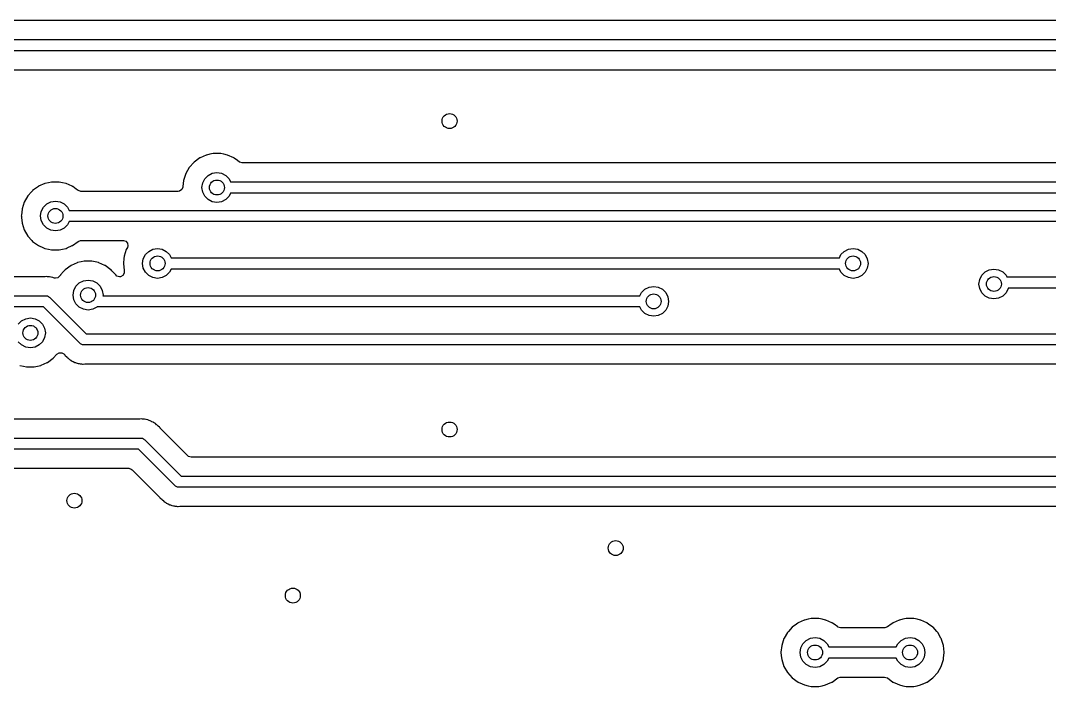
# Model space of a CAD drawing. Extents: x 51 to 243, y -135 to -54.
# Drawn here: x 106 to 133.52, y -92.6 to -74.78 of the extents above; entities that cross this region are included whole.
import ezdxf

# ---------------------------------------------------------------- set-up
doc = ezdxf.new("R2010")
doc.units = 0
doc.layers.add('BLACK', color=7, linetype='CONTINUOUS')

msp = doc.modelspace()

# ---------------------------------------------------------------- linework, layer by layer
at = {"layer": 'BLACK', "linetype": 'CONTINUOUS'}
for p, q in [((134.214, -74.7795), (97.7082, -74.7795)), ((97.395, -75.288), (170.449, -75.288)), ((170.511, -75.588), (97.395, -75.588)), ((97.7082, -76.0965), (170.429, -76.0965)), ((110.964, -78.3819), (110.801, -78.4542)), ((110.97, -78.3792), (110.964, -78.3819)), ((110.964, -78.3819), (110.964, -78.3819)), ((111.063, -78.3594), (110.97, -78.3792)), ((111.15, -78.3409), (111.063, -78.3594)), ((111.157, -78.3395), (111.15, -78.3409)), ((111.15, -78.3409), (111.15, -78.3409)), ((111.347, -78.3395), (111.157, -78.3395)), ((111.354, -78.3409), (111.347, -78.3395)), ((111.441, -78.3594), (111.354, -78.3409)), ((111.354, -78.3409), (111.354, -78.3409)), ((111.534, -78.3792), (111.441, -78.3594)), ((111.54, -78.3819), (111.534, -78.3792)), ((111.703, -78.4542), (111.54, -78.3819)), ((111.54, -78.3819), (111.54, -78.3819)), ((110.513, -78.7111), (110.417, -78.8764)), ((110.641, -78.5691), (110.513, -78.7111)), ((110.795, -78.4569), (110.641, -78.5691)), ((110.801, -78.4542), (110.795, -78.4569)), ((110.801, -78.4542), (110.801, -78.4542)), ((111.709, -78.4569), (111.703, -78.4542)), ((111.703, -78.4542), (111.703, -78.4542)), ((111.714, -78.4608), (111.709, -78.4569)), ((111.804, -78.5259), (111.714, -78.4608)), ((111.714, -78.4608), (111.714, -78.4608)), ((111.858, -78.5653), (111.804, -78.5259)), ((111.858, -78.5654), (111.858, -78.5653)), ((111.864, -78.5695), (111.858, -78.5654)), ((111.932, -78.5895), (111.864, -78.5695)), ((142.472, -78.5895), (111.932, -78.5895)), ((110.417, -78.8764), (110.358, -79.0581)), ((110.928, -79.0129), (111.017, -78.9244)), ((111.017, -78.9244), (111.128, -78.8676)), ((111.128, -78.8676), (111.252, -78.848)), ((111.252, -78.848), (111.376, -78.8676)), ((111.376, -78.8676), (111.487, -78.9244)), ((111.487, -78.9244), (111.576, -79.0129)), ((106.477, -79.2189), (106.323, -79.3311)), ((106.483, -79.2162), (106.477, -79.2189)), ((106.646, -79.1439), (106.483, -79.2162)), ((106.483, -79.2162), (106.483, -79.2162)), ((106.652, -79.1412), (106.646, -79.1439)), ((106.646, -79.1439), (106.646, -79.1439)), ((106.745, -79.1214), (106.652, -79.1412)), ((106.832, -79.1029), (106.745, -79.1214)), ((106.839, -79.1015), (106.832, -79.1029)), ((106.832, -79.1029), (106.832, -79.1029)), ((107.029, -79.1015), (106.839, -79.1015)), ((107.036, -79.1029), (107.029, -79.1015)), ((107.123, -79.1214), (107.036, -79.1029)), ((107.036, -79.1029), (107.036, -79.1029)), ((107.216, -79.1412), (107.123, -79.1214)), ((107.222, -79.1439), (107.216, -79.1412)), ((107.385, -79.2162), (107.222, -79.1439)), ((107.222, -79.1439), (107.222, -79.1439)), ((107.391, -79.2189), (107.385, -79.2162)), ((107.385, -79.2162), (107.385, -79.2162)), ((107.396, -79.2228), (107.391, -79.2189)), ((107.488, -79.2896), (107.396, -79.2228)), ((107.396, -79.2228), (107.396, -79.2228)), ((110.339, -79.2387), (110.312, -79.3043)), ((110.341, -79.2228), (110.339, -79.2387)), ((110.358, -79.0581), (110.341, -79.2228)), ((110.852, -79.248), (110.872, -79.1244)), ((110.872, -79.3716), (110.852, -79.248)), ((110.872, -79.1244), (110.928, -79.0129)), ((111.576, -79.0129), (111.619, -79.098)), ((111.619, -79.098), (218.124, -79.098)), ((106.195, -79.4731), (106.099, -79.6384)), ((106.296, -79.3611), (106.195, -79.4731)), ((106.318, -79.336), (106.296, -79.3611)), ((106.323, -79.3311), (106.318, -79.336)), ((106.318, -79.336), (106.318, -79.336)), ((107.54, -79.3273), (107.488, -79.2896)), ((107.54, -79.3274), (107.54, -79.3273)), ((107.546, -79.3315), (107.54, -79.3274)), ((107.614, -79.3515), (107.546, -79.3315)), ((110.214, -79.3515), (107.614, -79.3515)), ((110.254, -79.345), (110.214, -79.3515)), ((110.312, -79.3043), (110.254, -79.345)), ((110.928, -79.4831), (110.872, -79.3716)), ((111.017, -79.5716), (110.928, -79.4831)), ((111.576, -79.4831), (111.487, -79.5716)), ((111.619, -79.398), (111.576, -79.4831)), ((218.186, -79.398), (111.619, -79.398)), ((106.099, -79.6384), (106.04, -79.8201)), ((106.554, -79.8864), (106.61, -79.7749)), ((106.61, -79.7749), (106.699, -79.6864)), ((106.699, -79.6864), (106.81, -79.6296)), ((106.81, -79.6296), (106.934, -79.61)), ((106.934, -79.61), (107.058, -79.6296)), ((107.058, -79.6296), (107.169, -79.6864)), ((107.169, -79.6864), (107.258, -79.7749)), ((107.258, -79.7749), (107.301, -79.86)), ((111.128, -79.6284), (111.017, -79.5716)), ((111.252, -79.648), (111.128, -79.6284)), ((111.376, -79.6284), (111.252, -79.648)), ((111.487, -79.5716), (111.376, -79.6284)), ((106.023, -79.9885), (106.02, -80.01)), ((106.02, -80.01), (106.021, -80.0166)), ((106.021, -80.0166), (106.024, -80.0468)), ((106.04, -79.8266), (106.023, -79.9885)), ((106.024, -80.0468), (106.04, -80.1999)), ((106.04, -79.8201), (106.04, -79.8266)), ((106.04, -79.8266), (106.04, -79.8266)), ((106.534, -80.01), (106.554, -79.8864)), ((106.554, -80.1336), (106.534, -80.01)), ((107.301, -79.86), (202.692, -79.86)), ((106.04, -80.1999), (106.099, -80.3816)), ((106.61, -80.2451), (106.554, -80.1336)), ((106.699, -80.3336), (106.61, -80.2451)), ((106.81, -80.3904), (106.699, -80.3336)), ((107.169, -80.3336), (107.058, -80.3904)), ((107.258, -80.2451), (107.169, -80.3336)), ((107.301, -80.16), (107.258, -80.2451)), ((202.63, -80.16), (107.301, -80.16)), ((106.099, -80.3816), (106.195, -80.5469)), ((106.195, -80.5469), (106.199, -80.5519)), ((106.199, -80.5519), (106.199, -80.5519)), ((106.199, -80.5519), (106.3, -80.6634)), ((106.934, -80.41), (106.81, -80.3904)), ((107.058, -80.3904), (106.934, -80.41)), ((106.3, -80.6634), (106.323, -80.6889)), ((106.323, -80.6889), (106.477, -80.8011)), ((106.477, -80.8011), (106.483, -80.8038)), ((106.483, -80.8038), (106.483, -80.8038)), ((106.483, -80.8038), (106.617, -80.8635)), ((106.617, -80.8635), (106.652, -80.8788)), ((106.652, -80.8788), (106.745, -80.8986)), ((106.745, -80.8986), (106.832, -80.9171)), ((107.036, -80.9171), (107.123, -80.8986)), ((107.123, -80.8986), (107.216, -80.8788)), ((107.216, -80.8788), (107.251, -80.8635)), ((107.251, -80.8635), (107.385, -80.8038)), ((107.385, -80.8038), (107.391, -80.8011)), ((107.385, -80.8038), (107.385, -80.8038)), ((107.391, -80.8011), (107.54, -80.6926)), ((107.54, -80.6926), (107.607, -80.6687)), ((107.607, -80.6687), (107.614, -80.6685)), ((107.614, -80.6685), (108.75, -80.6685)), ((108.75, -80.6685), (108.818, -80.6885)), ((108.829, -80.9084), (108.77, -81.0901)), ((108.818, -80.6885), (108.864, -80.7422)), ((108.859, -80.8575), (108.829, -80.9084)), ((108.874, -80.8124), (108.859, -80.8575)), ((108.864, -80.7422), (108.874, -80.8124)), ((109.429, -80.9564), (109.54, -80.8996)), ((109.54, -80.8996), (109.664, -80.88)), ((109.664, -80.88), (109.788, -80.8996)), ((109.788, -80.8996), (109.899, -80.9564)), ((128.035, -80.9564), (128.146, -80.8996)), ((128.146, -80.8996), (128.27, -80.88)), ((128.27, -80.88), (128.394, -80.8996)), ((128.394, -80.8996), (128.505, -80.9564)), ((106.832, -80.9171), (106.832, -80.9171)), ((106.832, -80.9171), (106.839, -80.9185)), ((106.839, -80.9185), (107.029, -80.9185)), ((107.029, -80.9185), (107.036, -80.9171)), ((107.036, -80.9171), (107.036, -80.9171)), ((108.765, -81.1405), (108.75, -81.28)), ((108.77, -81.0966), (108.765, -81.1405)), ((108.77, -81.0901), (108.77, -81.0966)), ((108.77, -81.0966), (108.77, -81.0966)), ((109.264, -81.28), (109.284, -81.1564)), ((109.284, -81.1564), (109.34, -81.0449)), ((109.34, -81.0449), (109.429, -80.9564)), ((109.899, -80.9564), (109.988, -81.0449)), ((109.988, -81.0449), (110.031, -81.13)), ((110.031, -81.13), (127.903, -81.13)), ((127.903, -81.13), (127.946, -81.0449)), ((127.946, -81.0449), (128.035, -80.9564)), ((128.505, -80.9564), (128.594, -81.0449)), ((128.594, -81.0449), (128.65, -81.1564)), ((128.65, -81.1564), (128.67, -81.28)), ((107.191, -81.4527), (107.149, -81.4995)), ((107.195, -81.4478), (107.191, -81.4527)), ((107.191, -81.4527), (107.191, -81.4527)), ((107.35, -81.3356), (107.195, -81.4478)), ((107.356, -81.3329), (107.35, -81.3356)), ((107.518, -81.2606), (107.356, -81.3329)), ((107.356, -81.3329), (107.356, -81.3329)), ((107.524, -81.2579), (107.518, -81.2606)), ((107.518, -81.2606), (107.518, -81.2606)), ((107.618, -81.238), (107.524, -81.2579)), ((107.705, -81.2196), (107.618, -81.238)), ((107.711, -81.2182), (107.705, -81.2196)), ((107.705, -81.2196), (107.705, -81.2196)), ((107.902, -81.2182), (107.711, -81.2182)), ((107.908, -81.2196), (107.902, -81.2182)), ((107.995, -81.238), (107.908, -81.2196)), ((107.908, -81.2196), (107.908, -81.2196)), ((108.089, -81.2579), (107.995, -81.238)), ((108.095, -81.2606), (108.089, -81.2579)), ((108.257, -81.3329), (108.095, -81.2606)), ((108.095, -81.2606), (108.095, -81.2606)), ((108.263, -81.3356), (108.257, -81.3329)), ((108.257, -81.3329), (108.257, -81.3329)), ((108.418, -81.4478), (108.263, -81.3356)), ((108.422, -81.4527), (108.418, -81.4478)), ((108.443, -81.4762), (108.422, -81.4527)), ((108.422, -81.4527), (108.422, -81.4527)), ((108.75, -81.28), (108.751, -81.2866)), ((108.751, -81.2866), (108.769, -81.4594)), ((108.769, -81.4594), (108.77, -81.4699)), ((109.284, -81.4036), (109.264, -81.28)), ((109.34, -81.5151), (109.284, -81.4036)), ((110.031, -81.43), (109.988, -81.5151)), ((127.903, -81.43), (110.031, -81.43)), ((127.946, -81.5151), (127.903, -81.43)), ((128.65, -81.4036), (128.594, -81.5151)), ((128.67, -81.28), (128.65, -81.4036)), ((131.802, -81.5074), (131.913, -81.4505)), ((131.913, -81.4505), (132.037, -81.431)), ((132.037, -81.431), (132.161, -81.4505)), ((132.161, -81.4505), (132.272, -81.5074)), ((106.643, -81.6375), (98.6341, -81.6375)), ((106.655, -81.6369), (106.643, -81.6375)), ((106.701, -81.6326), (106.655, -81.6369)), ((106.72, -81.6357), (106.701, -81.6326)), ((106.722, -81.6359), (106.72, -81.6357)), ((106.742, -81.6375), (106.722, -81.6359)), ((106.763, -81.6375), (106.742, -81.6375)), ((106.774, -81.6402), (106.763, -81.6375)), ((106.808, -81.649), (106.774, -81.6402)), ((106.82, -81.6514), (106.808, -81.649)), ((106.865, -81.6586), (106.82, -81.6514)), ((106.885, -81.6671), (106.865, -81.6586)), ((106.904, -81.6735), (106.885, -81.6671)), ((106.912, -81.6756), (106.904, -81.6735)), ((106.931, -81.679), (106.912, -81.6756)), ((107.001, -81.6655), (106.931, -81.679)), ((107.052, -81.6165), (107.001, -81.6655)), ((107.064, -81.5955), (107.052, -81.6165)), ((107.067, -81.5897), (107.064, -81.5955)), ((107.149, -81.4995), (107.067, -81.5897)), ((107.683, -81.7463), (107.807, -81.7267)), ((107.807, -81.7267), (107.93, -81.7463)), ((108.546, -81.5897), (108.443, -81.4762)), ((108.575, -81.6175), (108.546, -81.5895)), ((108.546, -81.5895), (108.546, -81.5897)), ((108.644, -81.6375), (108.575, -81.6175)), ((108.651, -81.6375), (108.644, -81.6375)), ((108.673, -81.6357), (108.651, -81.6375)), ((108.737, -81.6043), (108.673, -81.6357)), ((108.773, -81.5435), (108.737, -81.6043)), ((108.77, -81.4699), (108.772, -81.4762)), ((108.772, -81.4762), (108.774, -81.4827)), ((108.774, -81.4827), (108.772, -81.4831)), ((108.772, -81.4831), (108.773, -81.5435)), ((109.429, -81.6036), (109.34, -81.5151)), ((109.54, -81.6604), (109.429, -81.6036)), ((109.664, -81.68), (109.54, -81.6604)), ((109.788, -81.6604), (109.664, -81.68)), ((109.899, -81.6036), (109.788, -81.6604)), ((109.988, -81.5151), (109.899, -81.6036)), ((128.035, -81.6036), (127.946, -81.5151)), ((128.146, -81.6604), (128.035, -81.6036)), ((128.27, -81.68), (128.146, -81.6604)), ((128.394, -81.6604), (128.27, -81.68)), ((128.505, -81.6036), (128.394, -81.6604)), ((128.594, -81.5151), (128.505, -81.6036)), ((131.637, -81.831), (131.657, -81.7074)), ((131.657, -81.7074), (131.713, -81.5959)), ((131.713, -81.5959), (131.802, -81.5074)), ((132.272, -81.5074), (132.361, -81.5959)), ((132.361, -81.5959), (132.382, -81.638)), ((132.382, -81.638), (142.381, -81.638)), ((107.407, -82.1267), (107.426, -82.0031)), ((107.426, -82.0031), (107.483, -81.8916)), ((107.483, -81.8916), (107.571, -81.8031)), ((107.571, -81.8031), (107.683, -81.7463)), ((107.93, -81.7463), (108.042, -81.8031)), ((108.042, -81.8031), (108.13, -81.8916)), ((108.13, -81.8916), (108.187, -82.0031)), ((108.187, -82.0031), (108.207, -82.1267)), ((122.612, -82.0609), (122.701, -81.9724)), ((122.701, -81.9724), (122.812, -81.9156)), ((122.812, -81.9156), (122.936, -81.896)), ((122.936, -81.896), (123.06, -81.9156)), ((123.06, -81.9156), (123.171, -81.9724)), ((123.171, -81.9724), (123.26, -82.0609)), ((131.657, -81.9546), (131.637, -81.831)), ((131.713, -82.0661), (131.657, -81.9546)), ((132.417, -81.9546), (132.361, -82.0661)), ((132.42, -81.938), (132.417, -81.9546)), ((142.381, -81.938), (132.42, -81.938)), ((98.552, -82.146), (106.68, -82.146)), ((106.68, -82.146), (106.699, -82.1511)), ((106.699, -82.1511), (106.719, -82.1511)), ((106.719, -82.1511), (106.736, -82.161)), ((106.736, -82.161), (106.755, -82.1661)), ((106.755, -82.1661), (106.769, -82.1801)), ((106.769, -82.1801), (106.786, -82.1899)), ((106.786, -82.1899), (107.758, -83.162)), ((107.426, -82.2503), (107.407, -82.1267)), ((107.483, -82.3618), (107.426, -82.2503)), ((108.207, -82.1267), (108.203, -82.146)), ((108.203, -82.146), (122.569, -82.146)), ((122.569, -82.146), (122.612, -82.0609)), ((123.26, -82.0609), (123.316, -82.1724)), ((123.316, -82.1724), (123.336, -82.296)), ((131.802, -82.1546), (131.713, -82.0661)), ((131.913, -82.2114), (131.802, -82.1546)), ((132.037, -82.231), (131.913, -82.2114)), ((132.161, -82.2114), (132.037, -82.231)), ((132.272, -82.1546), (132.161, -82.2114)), ((132.361, -82.0661), (132.272, -82.1546)), ((106.618, -82.446), (98.6141, -82.446)), ((107.59, -83.4181), (106.618, -82.446)), ((107.571, -82.4503), (107.483, -82.3618)), ((107.683, -82.5071), (107.571, -82.4503)), ((107.807, -82.5267), (107.683, -82.5071)), ((107.93, -82.5071), (107.807, -82.5267)), ((108.042, -82.4503), (107.93, -82.5071)), ((108.046, -82.446), (108.042, -82.4503)), ((122.569, -82.446), (108.046, -82.446)), ((122.612, -82.5311), (122.569, -82.446)), ((122.701, -82.6196), (122.612, -82.5311)), ((123.26, -82.5311), (123.171, -82.6196)), ((123.316, -82.4196), (123.26, -82.5311)), ((123.336, -82.296), (123.316, -82.4196)), ((105.94, -82.9041), (106.029, -82.8156)), ((106.029, -82.8156), (106.14, -82.7588)), ((106.14, -82.7588), (106.264, -82.7392)), ((106.264, -82.7392), (106.387, -82.7588)), ((106.387, -82.7588), (106.499, -82.8156)), ((106.499, -82.8156), (106.587, -82.9041)), ((122.812, -82.6764), (122.701, -82.6196)), ((122.936, -82.696), (122.812, -82.6764)), ((123.06, -82.6764), (122.936, -82.696)), ((123.171, -82.6196), (123.06, -82.6764)), ((106.587, -82.9041), (106.644, -83.0156)), ((106.644, -83.0156), (106.664, -83.1392)), ((106.029, -83.4628), (105.94, -83.3743)), ((106.587, -83.3743), (106.499, -83.4628)), ((106.644, -83.2628), (106.587, -83.3743)), ((106.664, -83.1392), (106.644, -83.2628)), ((107.758, -83.162), (152.795, -83.162)), ((106.14, -83.5196), (106.029, -83.4628)), ((106.264, -83.5392), (106.14, -83.5196)), ((106.387, -83.5196), (106.264, -83.5392)), ((106.499, -83.4628), (106.387, -83.5196)), ((107.607, -83.4279), (107.59, -83.4181)), ((107.621, -83.4419), (107.607, -83.4279)), ((107.64, -83.447), (107.621, -83.4419)), ((107.657, -83.4569), (107.64, -83.447)), ((107.677, -83.4569), (107.657, -83.4569)), ((107.696, -83.462), (107.677, -83.4569)), ((152.795, -83.462), (107.696, -83.462)), ((106.555, -84.0041), (106.714, -83.933)), ((106.714, -83.933), (106.72, -83.9303)), ((106.714, -83.933), (106.714, -83.933)), ((106.72, -83.9303), (106.875, -83.8181)), ((106.875, -83.8181), (106.974, -83.7084)), ((106.974, -83.7084), (107.034, -83.6712)), ((107.034, -83.6712), (107.105, -83.6725)), ((107.105, -83.6725), (107.156, -83.7036)), ((107.156, -83.7036), (107.172, -83.7196)), ((107.172, -83.7196), (107.18, -83.7284)), ((107.18, -83.7284), (107.185, -83.7351)), ((107.185, -83.7351), (107.19, -83.7405)), ((107.19, -83.7405), (107.19, -83.7405)), ((107.19, -83.7405), (107.236, -83.7836)), ((107.236, -83.7836), (107.239, -83.7864)), ((107.239, -83.7864), (107.26, -83.8069)), ((107.26, -83.8069), (107.263, -83.8096)), ((107.263, -83.8096), (107.272, -83.8174)), ((107.272, -83.8174), (107.306, -83.849)), ((107.306, -83.849), (107.313, -83.8528)), ((107.313, -83.8528), (107.313, -83.8528)), ((107.313, -83.8528), (107.325, -83.8593)), ((107.325, -83.8593), (107.341, -83.8702)), ((107.341, -83.8702), (107.349, -83.8759)), ((107.349, -83.8759), (107.358, -83.8833)), ((107.358, -83.8833), (107.365, -83.8865)), ((107.365, -83.8865), (107.365, -83.8865)), ((107.365, -83.8865), (107.401, -83.9017)), ((107.401, -83.9017), (107.411, -83.9069)), ((107.411, -83.9069), (107.452, -83.9291)), ((107.452, -83.9291), (107.472, -83.9345)), ((107.472, -83.9345), (107.491, -83.9409)), ((107.491, -83.9409), (107.511, -83.9494)), ((105.981, -84.008), (106.075, -84.0278)), ((106.075, -84.0278), (106.162, -84.0463)), ((106.162, -84.0463), (106.162, -84.0463)), ((106.162, -84.0463), (106.168, -84.0477)), ((106.168, -84.0477), (106.359, -84.0477)), ((106.359, -84.0477), (106.366, -84.0463)), ((106.366, -84.0463), (106.453, -84.0278)), ((106.366, -84.0463), (106.366, -84.0463)), ((106.453, -84.0278), (106.546, -84.008)), ((106.546, -84.008), (106.555, -84.0041)), ((107.511, -83.9494), (107.545, -83.9549)), ((107.545, -83.9549), (107.556, -83.9566)), ((107.556, -83.9566), (107.568, -83.959)), ((107.568, -83.959), (107.595, -83.9658)), ((107.595, -83.9658), (107.613, -83.9705)), ((107.613, -83.9705), (107.634, -83.9705)), ((107.634, -83.9705), (107.654, -83.9721)), ((107.654, -83.9721), (107.675, -83.9754)), ((107.675, -83.9754), (107.721, -83.9711)), ((107.721, -83.9711), (107.733, -83.9705)), ((107.733, -83.9705), (152.482, -83.9705)), ((109.183, -85.4475), (105.238, -85.4475)), ((109.195, -85.4469), (109.183, -85.4475)), ((109.241, -85.4426), (109.195, -85.4469)), ((109.262, -85.4459), (109.241, -85.4426)), ((109.282, -85.4475), (109.262, -85.4459)), ((109.303, -85.4475), (109.282, -85.4475)), ((109.314, -85.4502), (109.303, -85.4475)), ((109.348, -85.459), (109.314, -85.4502)), ((109.36, -85.4614), (109.348, -85.459)), ((109.405, -85.4686), (109.36, -85.4614)), ((109.425, -85.4771), (109.405, -85.4686)), ((109.444, -85.4835), (109.425, -85.4771)), ((109.464, -85.4889), (109.444, -85.4835)), ((109.471, -85.4927), (109.464, -85.4889)), ((109.505, -85.5111), (109.471, -85.4927)), ((109.471, -85.4927), (109.471, -85.4927)), ((109.515, -85.5163), (109.505, -85.5111)), ((109.551, -85.5315), (109.515, -85.5163)), ((109.558, -85.5347), (109.551, -85.5315)), ((109.551, -85.5315), (109.551, -85.5315)), ((109.564, -85.5396), (109.558, -85.5347)), ((109.575, -85.5478), (109.564, -85.5396)), ((109.591, -85.5587), (109.575, -85.5478)), ((109.603, -85.5652), (109.591, -85.5587)), ((109.61, -85.569), (109.603, -85.5652)), ((109.64, -85.5967), (109.61, -85.569)), ((109.644, -85.6006), (109.64, -85.5967)), ((109.653, -85.6084), (109.644, -85.6006)), ((109.656, -85.6111), (109.653, -85.6084)), ((109.677, -85.6316), (109.656, -85.6111)), ((109.68, -85.6344), (109.677, -85.6316)), ((109.714, -85.6665), (109.68, -85.6344)), ((109.731, -85.6829), (109.714, -85.6665)), ((109.736, -85.6896), (109.731, -85.6829)), ((109.744, -85.6984), (109.736, -85.6896)), ((109.736, -85.6896), (109.736, -85.6896)), ((110.472, -86.4266), (109.744, -85.6984)), ((105.156, -85.956), (109.22, -85.956)), ((109.22, -85.956), (109.239, -85.9611)), ((109.239, -85.9611), (109.259, -85.9611)), ((109.259, -85.9611), (109.276, -85.971)), ((109.276, -85.971), (109.295, -85.9761)), ((109.295, -85.9761), (109.309, -85.9901)), ((109.309, -85.9901), (109.326, -85.9999)), ((109.326, -85.9999), (110.298, -86.972)), ((109.158, -86.256), (105.218, -86.256)), ((110.13, -87.2281), (109.158, -86.256)), ((110.493, -86.4435), (110.472, -86.4266)), ((110.561, -86.4635), (110.493, -86.4435)), ((150.704, -86.4635), (110.561, -86.4635)), ((105.481, -86.7645), (108.895, -86.7645)), ((108.895, -86.7645), (108.963, -86.7845)), ((108.963, -86.7845), (108.984, -86.8014)), ((108.984, -86.8014), (109.712, -87.5296)), ((110.147, -87.2379), (110.13, -87.2281)), ((110.161, -87.2519), (110.147, -87.2379)), ((110.298, -86.972), (151.017, -86.972)), ((110.18, -87.257), (110.161, -87.2519)), ((110.197, -87.2669), (110.18, -87.257)), ((110.217, -87.2669), (110.197, -87.2669)), ((110.236, -87.272), (110.217, -87.2669)), ((151.017, -87.272), (110.236, -87.272)), ((109.712, -87.5296), (109.72, -87.5384)), ((109.72, -87.5384), (109.725, -87.5451)), ((109.725, -87.5451), (109.73, -87.5505)), ((109.73, -87.5505), (109.73, -87.5505)), ((109.73, -87.5505), (109.776, -87.5936)), ((109.776, -87.5936), (109.779, -87.5964)), ((109.779, -87.5964), (109.8, -87.6169)), ((109.8, -87.6169), (109.803, -87.6196)), ((109.803, -87.6196), (109.812, -87.6274)), ((109.812, -87.6274), (109.846, -87.659)), ((109.846, -87.659), (109.853, -87.6628)), ((109.853, -87.6628), (109.853, -87.6628)), ((109.853, -87.6628), (109.865, -87.6693)), ((109.865, -87.6693), (109.881, -87.6802)), ((109.881, -87.6802), (109.891, -87.688)), ((109.891, -87.688), (109.898, -87.6933)), ((109.898, -87.6933), (109.905, -87.6965)), ((109.905, -87.6965), (109.905, -87.6965)), ((109.905, -87.6965), (109.941, -87.7117)), ((109.941, -87.7117), (109.951, -87.7169)), ((109.951, -87.7169), (109.992, -87.7391)), ((109.992, -87.7391), (110.012, -87.7445)), ((110.012, -87.7445), (110.031, -87.7509)), ((110.031, -87.7509), (110.051, -87.7594)), ((110.051, -87.7594), (110.095, -87.7663)), ((110.095, -87.7663), (110.096, -87.7666)), ((110.096, -87.7666), (110.108, -87.769)), ((110.108, -87.769), (110.129, -87.7744)), ((110.129, -87.7744), (110.153, -87.7805)), ((110.153, -87.7805), (110.174, -87.7805)), ((110.174, -87.7805), (110.194, -87.7821)), ((110.194, -87.7821), (110.215, -87.7854)), ((110.215, -87.7854), (110.261, -87.7811)), ((110.261, -87.7811), (110.273, -87.7805)), ((110.273, -87.7805), (150.704, -87.7805)), ((127.065, -90.8054), (126.972, -90.8252)), ((127.152, -90.7869), (127.065, -90.8054)), ((127.159, -90.7855), (127.152, -90.7869)), ((127.152, -90.7869), (127.152, -90.7869)), ((127.349, -90.7855), (127.159, -90.7855)), ((127.356, -90.7869), (127.349, -90.7855)), ((127.443, -90.8054), (127.356, -90.7869)), ((127.356, -90.7869), (127.356, -90.7869)), ((127.536, -90.8252), (127.443, -90.8054)), ((129.605, -90.8054), (129.512, -90.8252)), ((129.692, -90.7869), (129.605, -90.8054)), ((129.699, -90.7855), (129.692, -90.7869)), ((129.692, -90.7869), (129.692, -90.7869)), ((129.889, -90.7855), (129.699, -90.7855)), ((129.896, -90.7869), (129.889, -90.7855)), ((129.983, -90.8054), (129.896, -90.7869)), ((129.896, -90.7869), (129.896, -90.7869)), ((130.076, -90.8252), (129.983, -90.8054)), ((126.638, -91.02), (126.541, -91.1282)), ((126.643, -91.0151), (126.638, -91.02)), ((126.638, -91.02), (126.638, -91.02)), ((126.757, -90.932), (126.643, -91.0151)), ((126.792, -90.9068), (126.757, -90.932)), ((126.797, -90.9029), (126.792, -90.9068)), ((126.792, -90.9068), (126.792, -90.9068)), ((126.803, -90.9002), (126.797, -90.9029)), ((126.966, -90.8279), (126.803, -90.9002)), ((126.803, -90.9002), (126.803, -90.9002)), ((126.972, -90.8252), (126.966, -90.8279)), ((126.966, -90.8279), (126.966, -90.8279)), ((127.542, -90.8279), (127.536, -90.8252)), ((127.705, -90.9002), (127.542, -90.8279)), ((127.542, -90.8279), (127.542, -90.8279)), ((127.711, -90.9029), (127.705, -90.9002)), ((127.705, -90.9002), (127.705, -90.9002)), ((127.716, -90.9068), (127.711, -90.9029)), ((127.76, -90.9386), (127.716, -90.9068)), ((127.716, -90.9068), (127.716, -90.9068)), ((127.86, -91.0113), (127.76, -90.9386)), ((127.86, -91.0114), (127.86, -91.0113)), ((127.866, -91.0155), (127.86, -91.0114)), ((127.934, -91.0355), (127.866, -91.0155)), ((129.114, -91.0355), (127.934, -91.0355)), ((129.121, -91.0353), (129.114, -91.0355)), ((129.188, -91.0114), (129.121, -91.0353)), ((129.288, -90.9386), (129.188, -91.0113)), ((129.188, -91.0113), (129.188, -91.0114)), ((129.332, -90.9068), (129.288, -90.9386)), ((129.337, -90.9029), (129.332, -90.9068)), ((129.332, -90.9068), (129.332, -90.9068)), ((129.343, -90.9002), (129.337, -90.9029)), ((129.506, -90.8279), (129.343, -90.9002)), ((129.343, -90.9002), (129.343, -90.9002)), ((129.512, -90.8252), (129.506, -90.8279)), ((129.506, -90.8279), (129.506, -90.8279)), ((130.082, -90.8279), (130.076, -90.8252)), ((130.245, -90.9002), (130.082, -90.8279)), ((130.082, -90.8279), (130.082, -90.8279)), ((130.251, -90.9029), (130.245, -90.9002)), ((130.245, -90.9002), (130.245, -90.9002)), ((130.256, -90.9068), (130.251, -90.9029)), ((130.291, -90.932), (130.256, -90.9068)), ((130.256, -90.9068), (130.256, -90.9068)), ((130.405, -91.0151), (130.291, -90.932)), ((130.41, -91.02), (130.405, -91.0151)), ((130.507, -91.1282), (130.41, -91.02)), ((130.41, -91.02), (130.41, -91.02)), ((126.419, -91.3224), (126.36, -91.5041)), ((126.429, -91.3064), (126.419, -91.3224)), ((126.512, -91.1628), (126.429, -91.3064)), ((126.515, -91.1571), (126.512, -91.1628)), ((126.541, -91.1282), (126.515, -91.1571)), ((126.93, -91.4589), (127.019, -91.3704)), ((127.019, -91.3704), (127.13, -91.3136)), ((127.13, -91.3136), (127.254, -91.294)), ((127.254, -91.294), (127.378, -91.3136)), ((127.378, -91.3136), (127.489, -91.3704)), ((127.489, -91.3704), (127.578, -91.4589)), ((129.47, -91.4589), (129.559, -91.3704)), ((129.559, -91.3704), (129.67, -91.3136)), ((129.67, -91.3136), (129.794, -91.294)), ((129.794, -91.294), (129.918, -91.3136)), ((129.918, -91.3136), (130.029, -91.3704)), ((130.029, -91.3704), (130.118, -91.4589)), ((130.533, -91.1571), (130.507, -91.1282)), ((130.536, -91.1628), (130.533, -91.1571)), ((130.619, -91.3064), (130.536, -91.1628)), ((130.629, -91.3224), (130.619, -91.3064)), ((130.688, -91.5041), (130.629, -91.3224)), ((126.36, -91.5106), (126.341, -91.6874)), ((126.36, -91.5041), (126.36, -91.5106)), ((126.36, -91.5106), (126.36, -91.5106)), ((126.854, -91.694), (126.874, -91.5704)), ((126.874, -91.5704), (126.93, -91.4589)), ((127.578, -91.4589), (127.621, -91.544)), ((127.621, -91.544), (129.427, -91.544)), ((129.427, -91.544), (129.47, -91.4589)), ((130.118, -91.4589), (130.174, -91.5704)), ((130.174, -91.5704), (130.194, -91.694)), ((130.688, -91.5106), (130.688, -91.5041)), ((130.707, -91.6874), (130.688, -91.5106)), ((130.688, -91.5106), (130.688, -91.5106)), ((126.341, -91.6874), (126.34, -91.694)), ((126.34, -91.694), (126.341, -91.7006)), ((126.341, -91.7006), (126.356, -91.8405)), ((126.356, -91.8405), (126.36, -91.8839)), ((126.36, -91.8839), (126.419, -92.0656)), ((126.874, -91.8176), (126.854, -91.694)), ((126.93, -91.9291), (126.874, -91.8176)), ((127.621, -91.844), (127.578, -91.9291)), ((129.427, -91.844), (127.621, -91.844)), ((129.47, -91.9291), (129.427, -91.844)), ((130.174, -91.8176), (130.118, -91.9291)), ((130.194, -91.694), (130.174, -91.8176)), ((130.629, -92.0656), (130.688, -91.8839)), ((130.688, -91.8839), (130.692, -91.8405)), ((130.692, -91.8405), (130.707, -91.7006)), ((130.708, -91.694), (130.707, -91.6874)), ((130.707, -91.7006), (130.708, -91.694)), ((126.419, -92.0656), (126.515, -92.2309)), ((127.019, -92.0176), (126.93, -91.9291)), ((127.13, -92.0744), (127.019, -92.0176)), ((127.254, -92.094), (127.13, -92.0744)), ((127.378, -92.0744), (127.254, -92.094)), ((127.489, -92.0176), (127.378, -92.0744)), ((127.578, -91.9291), (127.489, -92.0176)), ((129.559, -92.0176), (129.47, -91.9291)), ((129.67, -92.0744), (129.559, -92.0176)), ((129.794, -92.094), (129.67, -92.0744)), ((129.918, -92.0744), (129.794, -92.094)), ((130.029, -92.0176), (129.918, -92.0744)), ((130.118, -91.9291), (130.029, -92.0176)), ((130.533, -92.2309), (130.629, -92.0656)), ((126.515, -92.2309), (126.643, -92.3729)), ((126.643, -92.3729), (126.797, -92.4851)), ((127.711, -92.4851), (127.86, -92.3766)), ((127.86, -92.3766), (127.927, -92.3527)), ((127.927, -92.3527), (127.934, -92.3525)), ((127.934, -92.3525), (129.114, -92.3525)), ((129.114, -92.3525), (129.182, -92.3725)), ((129.182, -92.3725), (129.188, -92.3766)), ((129.188, -92.3766), (129.337, -92.4851)), ((130.251, -92.4851), (130.405, -92.3729)), ((130.405, -92.3729), (130.533, -92.2309)), ((126.797, -92.4851), (126.803, -92.4878)), ((126.803, -92.4878), (126.803, -92.4878)), ((126.803, -92.4878), (126.909, -92.5348)), ((126.909, -92.5348), (126.972, -92.5628)), ((126.972, -92.5628), (127.065, -92.5826)), ((127.065, -92.5826), (127.152, -92.6011)), ((127.152, -92.6011), (127.152, -92.6011)), ((127.152, -92.6011), (127.159, -92.6025)), ((127.159, -92.6025), (127.349, -92.6025)), ((127.349, -92.6025), (127.356, -92.6011)), ((127.356, -92.6011), (127.443, -92.5826)), ((127.356, -92.6011), (127.356, -92.6011)), ((127.443, -92.5826), (127.536, -92.5628)), ((127.536, -92.5628), (127.599, -92.5348)), ((127.599, -92.5348), (127.705, -92.4878)), ((127.705, -92.4878), (127.711, -92.4851)), ((127.705, -92.4878), (127.705, -92.4878)), ((129.337, -92.4851), (129.343, -92.4878)), ((129.343, -92.4878), (129.343, -92.4878)), ((129.343, -92.4878), (129.449, -92.5348)), ((129.449, -92.5348), (129.512, -92.5628)), ((129.512, -92.5628), (129.605, -92.5826)), ((129.605, -92.5826), (129.692, -92.6011)), ((129.692, -92.6011), (129.692, -92.6011)), ((129.692, -92.6011), (129.699, -92.6025)), ((129.699, -92.6025), (129.889, -92.6025)), ((129.889, -92.6025), (129.896, -92.6011)), ((129.896, -92.6011), (129.983, -92.5826)), ((129.896, -92.6011), (129.896, -92.6011)), ((129.983, -92.5826), (130.076, -92.5628)), ((130.076, -92.5628), (130.139, -92.5348)), ((130.139, -92.5348), (130.144, -92.5327)), ((130.144, -92.5327), (130.245, -92.4878)), ((130.245, -92.4878), (130.251, -92.4851)), ((130.245, -92.4878), (130.245, -92.4878))]:
    msp.add_line(p, q, dxfattribs=at)
at = {"layer": 'BLACK'}
for centre in [(117.475, -77.47), (111.252, -79.248), (106.934, -80.01), (109.664, -81.28), (128.27, -81.28), (132.037, -81.831), (107.807, -82.1267), (122.936, -82.296), (106.264, -83.1392), (117.475, -85.725), (107.442, -87.63), (121.92, -88.9), (113.284, -90.17), (127.254, -91.694), (129.794, -91.694)]:
    msp.add_circle(centre, 0.2, dxfattribs=at)

doc.saveas('drawing.dxf')
